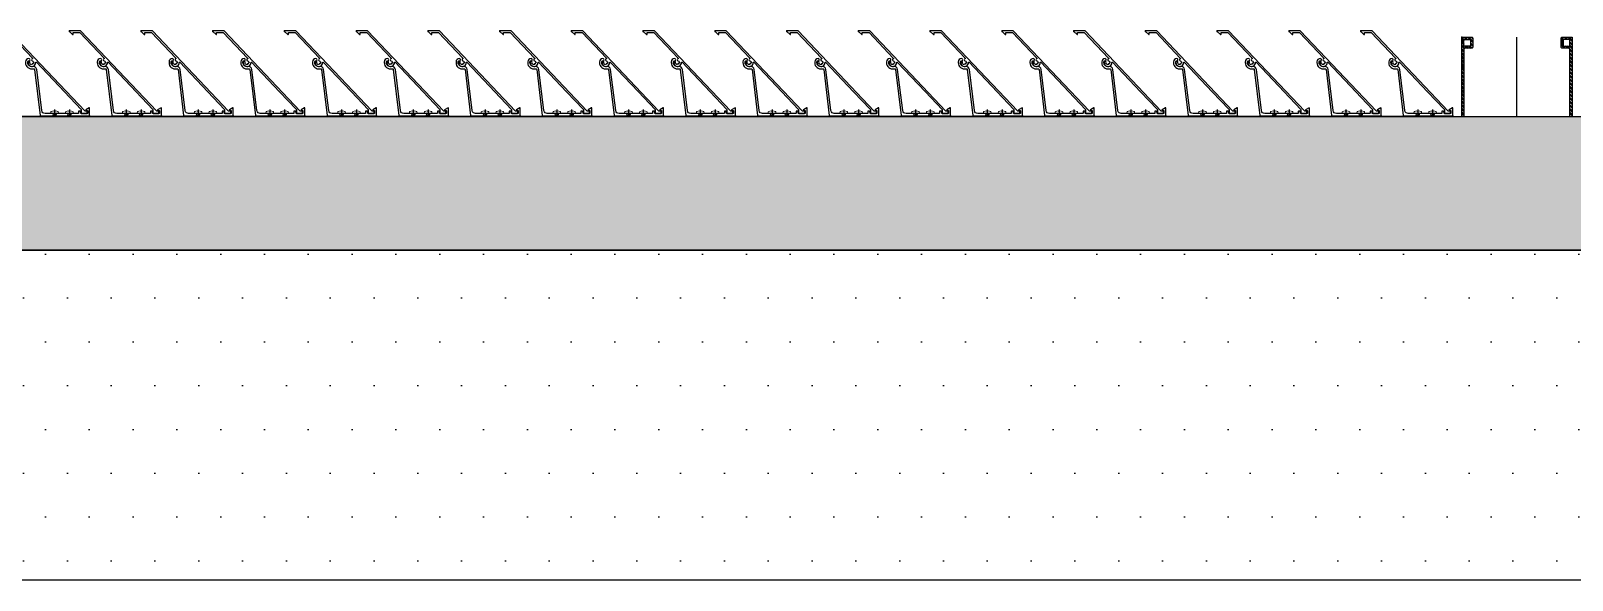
# Model space of a CAD drawing. Header units: millimetres. Extents: x 2519235 to 7246330, y 25937 to 201821.
# Drawn here: x 2743048 to 2744444, y 118410 to 118908 of the extents above; entities that cross this region are included whole.
import ezdxf
from ezdxf.enums import TextEntityAlignment as Align

# ---------------------------------------------------------------- set-up
doc = ezdxf.new("R2010")
doc.units = ezdxf.units.MM
doc.set_wipeout_variables(frame=1)
for name, pattern in [('CENTER', [50.8, 31.75, -6.35, 6.35, -6.35]), ('DXK_LINE_DOT2', [3.9198, 1.9599, -1.9599]), ('HIDDEN', [0.375, 0.25, -0.125]), ('HIDDEN2', [4.7625, 3.175, -1.5875]), ('TA_GL_005.00000', [13.75, 5, -1.25, 1.25, -1.25, 5])]:
    doc.linetypes.add(name, pattern=pattern)
for name, color, linetype in [('000 - 0_SYM_DWG_GRID-BUBBLE_MAIN_COLOR_1', 7, 'Continuous'), ('000 - 0_SYM_DWG_GRIDLINE_MAIN_COLOR_251', 7, 'Continuous'), ('000 - STRUCTURE_STEEL_ACCESORIES_MAIN_COLOR_2', 7, 'Continuous'), ('000 - STRUCTURE_STEEL_ACCESORIES_WIPEOUT_', 7, 'Continuous'), ('010 - ASPG_ACCESSORIES_HATCH_', 7, 'Continuous'), ('010 - ASPG_ACCESSORIES_MAIN_COLOR_1', 7, 'Continuous'), ('010 - ASPG_ACCESSORIES_SUB_COLOR_1', 7, 'Continuous'), ('010 - ASPG_ACCESSORIES_SUB_COLOR_2', 7, 'Continuous'), ('010 - ASPG_ACCESSORIES_SYMBOL_', 7, 'Continuous'), ('010 - ASPG_ACCESSORIES_WIPEOUT_', 7, 'Continuous'), ('010 - ASPG_EXTR_DEF_SUB', 7, 'Continuous'), ('010 - ASPG_EXTR_MAIN_COLOR_2', 7, 'Continuous'), ('010 - ASPG_FASTERN_DEF_SUB', 7, 'Continuous'), ('010 - ASPG_FASTERN_MAIN_COLOR_1', 7, 'Continuous'), ('010 - ASPG_FASTERN_SUB_COLOR_2', 7, 'Continuous'), ('010 - ASPG_FASTERN_SUB_COLOR_3', 7, 'Continuous'), ('010 - ASPG_FLASHING_HATCH_', 7, 'Continuous'), ('010 - ASPG_FLASHING_MAIN_COLOR_2', 7, 'Continuous'), ('010 - ASPG_FLASHING_MAIN_COLOR_4', 7, 'Continuous'), ('010 - ASPG_FLASHING_WIPEOUT_', 7, 'Continuous'), ('010 - ASPG_FRAMING_CUT_COLOR_4', 7, 'Continuous'), ('010 - ASPG_FRAMING_DEF_SUB', 7, 'Continuous'), ('010 - ASPG_FRAMING_HATCH_', 7, 'Continuous'), ('010 - ASPG_FRAMING_MAIN_COLOR_2', 7, 'Continuous'), ('010 - ASPG_FRAMING_SUB_COLOR_2', 7, 'Continuous'), ('010 - ASPG_FRAMING_WIPEOUT_', 7, 'Continuous'), ('_BOLT-M10', 7, 'Continuous'), ('_C-SC', 7, 'Continuous'), ('_Hatch', 7, 'Continuous'), ('_LOUVER-SB', 7, 'Continuous'), ('BOLT & SCREW', 7, 'Continuous'), ('Center Line', 7, 'CENTER'), ('Xref-PLAN-106.940$0$_Beam', 7, 'Continuous')]:
    doc.layers.add(name, color=color, linetype=linetype)
doc.layers.add('12-GRID', color=7, linetype='CENTER', lineweight=13)
doc.layers.add('SCREW', color=7, linetype='Continuous', lineweight=5)
doc.styles.add('Arial', font='arial.ttf', dxfattribs={"height": 300})
doc.styles.add('TA', font='', dxfattribs={"height": 4.5})
doc.styles.get('TA').set_extended_font_data('Cordia New')
pattern_1 = [(45, (68845973.911, -106253.634), (-4.0411152545, 4.0411152545), []), (45, (68845976.6053, -106253.634), (-4.0411152545, 4.0411152545), [])]

# ---------------------------------------------------------------- blocks, each defined once
blk = doc.blocks.new('_PP-LOUVER')
at = {"layer": '_Hatch'}
h = blk.add_hatch(dxfattribs=at)
h.set_pattern_fill('STEEL', scale=1.5)
h.set_pattern_definition([(45, (-1941.0177, -2436.031), (-3.367596, 3.367596), []), (45, (-1941.0177, -2433.6497), (-3.367596, 3.367596), [])])
h.paths.add_polyline_path([(3, 67), (3, 3, 0.414214), (13, -7), (50, -7), (50, -15), (-50, -15), (-50, -7), (-13, -7, 0.414214), (-3, 3), (-3, 67, 0.414214), (-13, 77), (-50, 77), (-50, 85), (50, 85), (50, 77), (13, 77, 0.414214)])
at = {"color": 7, "linetype": 'Continuous'}
for p, q in [((70, 135), (-70, 135)), ((-70, 135), (-70, -25)), ((70, 135), (70, -25))]:
    blk.add_line(p, q, dxfattribs=at)
at = {"color": 7, "linetype": 'DXK_LINE_DOT2'}
for p, q in [((-70, 135), (-70, -25)), ((70, 135), (-70, 135)), ((70, -25), (70, 135))]:
    blk.add_line(p, q, dxfattribs=at)
at = {"color": 7, "linetype": 'HIDDEN2'}
for p, q in [((-70, -25), (-70, -65)), ((70, -65), (70, -25)), ((-70, -30.1), (-70, -65)), ((70, -30.1), (70, -65)), ((-70, -65), (70, -65)), ((-70, -65), (70, -65))]:
    blk.add_line(p, q, dxfattribs=at)
at = {"color": 7}
blk.add_lwpolyline([(-50, 85), (50, 85), (50, 77), (13, 77, 0.414214), (3, 67), (3, 3, 0.414214), (13, -7), (50, -7), (50, -15), (-50, -15), (-50, -7), (-13, -7, 0.414214), (-3, 3), (-3, 67, 0.414214), (-13, 77), (-50, 77)], format="xyb", close=True, dxfattribs=at)
for points in [[(63, 60), (3, 60), (3, 10), (63, 10)], [(63, 60), (8, 60), (8, 10), (63, 10)]]:
    blk.add_lwpolyline(points, close=True, dxfattribs=at)
at = {"layer": '_BOLT-M10', "color": 7}
for p, q in [((0, 128.1), (0, 101.9)), ((-11.7, 115), (11.7, 115)), ((3, 42), (-3, 42)), ((8, 42), (3, 42)), ((16, 35), (-10, 35)), ((3, 28), (-3, 28)), ((8, 28), (3, 28))]:
    blk.add_line(p, q, dxfattribs=at)
blk.add_lwpolyline([(-8, 110.4), (0, 105.8), (8, 110.4), (8, 119.6), (0, 124.2), (-8, 119.6)], close=True, dxfattribs=at)
for radius in [10, 6.93]:
    blk.add_circle((0, 115), radius, dxfattribs=at)
at = {"layer": 'Defpoints', "color": 7}
for p, q in [((6.4, -6.4), (-6.4, 6.4)), ((-6.4, -6.4), (6.4, 6.4))]:
    blk.add_line(p, q, dxfattribs=at)
at = {"layer": 'Defpoints', "color": 7, "linetype": 'HIDDEN2'}
for p, q in [((0, -58.1), (0, -31.9)), ((-11.7, -45), (11.7, -45))]:
    blk.add_line(p, q, dxfattribs=at)
blk.add_lwpolyline([(-8, -40.4), (0, -35.8), (8, -40.4), (8, -49.6), (0, -54.2), (-8, -49.6)], close=True, dxfattribs=at)
for radius in [10, 6.93]:
    blk.add_circle((0, -45), radius, dxfattribs=at)
blk = doc.blocks.new('*U361')
at = {"color": 7}
for p, q in [((269.7, -25), (-5689.9, -25)), ((-5689.9, -30.1), (269.7, -30.1)), ((-5689.9, -35.4), (269.7, -35.4)), ((-5689.9, -134.5), (269.7, -134.5)), ((-5689.9, -139.6), (269.7, -139.6)), ((-5689.9, -144.9), (269.7, -144.9))]:
    blk.add_line(p, q, dxfattribs=at)
blk = doc.blocks.new('Xref-PLAN-106.940')
at = {"layer": 'Xref-PLAN-106.940$0$_Beam', "color": 7}
for p, q in [((142654.2, 23258.4), (145669.2, 23258.4)), ((142654.2, 22958.4), (145669.2, 22958.4))]:
    blk.add_line(p, q, dxfattribs=at)
blk = doc.blocks.new('*U1098')
at = {"layer": '000 - 0_SYM_DWG_GRIDLINE_MAIN_COLOR_251', "color": 7, "linetype": 'ByBlock', "ltscale": 5}
blk.add_line((2, 0), (-866, 0), dxfattribs=at)
at = {"color": 7, "style": 'TA', "flags": 1}
blk.add_attdef('LOCATION', (6, -6), '', height=4.5, rotation=270, dxfattribs=at)
at = {"layer": '000 - 0_SYM_DWG_GRID-BUBBLE_MAIN_COLOR_1', "color": 7, "style": 'Arial'}
blk.add_attdef('GRID-HEAD', text='', height=4, rotation=180, dxfattribs=at).set_placement((22, 0), align=Align.MIDDLE_CENTER)
blk = doc.blocks.new('W-1-PP17-ENT1_REV02_20260415-161303_PP17_ENT1_MAIN_DIMS_PL')
at = {"layer": '000 - 0_SYM_DWG_GRIDLINE_MAIN_COLOR_251', "color": 7, "linetype": 'TA_GL_005.00000', "xscale": 50, "yscale": 50, "zscale": 50, "rotation": 180}
blk.add_blockref('*U1098', (-18300, 0), dxfattribs=at)
blk = doc.blocks.new('A$C6d15e31b')
at = {"color": 7}
for name, p in [('W-1-PP17-ENT1_REV02_20260415-161303_PP17_ENT1_MAIN_DIMS_PL', (0, 0)), ('Xref-PLAN-106.940', (-135619.3, -23258.4))]:
    blk.add_blockref(name, p, dxfattribs=at)
at = {"layer": '_C-SC', "color": 7, "rotation": 180}
blk.add_blockref('_PP-LOUVER', (9750, -149.9), dxfattribs=at)
at = {"layer": '_LOUVER-SB', "color": 7, "rotation": 180}
blk.add_blockref('*U361', (4334.8, -149.9), dxfattribs=at)
blk = doc.blocks.new('*U1097')
at = {"layer": '000 - 0_SYM_DWG_GRIDLINE_MAIN_COLOR_251', "color": 7, "linetype": 'ByBlock', "ltscale": 5}
blk.add_line((10, 0), (-265.695, 0), dxfattribs=at)
at = {"color": 7, "style": 'TA', "flags": 1}
blk.add_attdef('LOCATION', (6, -6), '', height=4.5, rotation=270, dxfattribs=at)
blk = doc.blocks.new('*U2952')
at = {"layer": '12-GRID', "color": 7, "linetype": 'CENTER'}
for p, q in [((0, -6.2), (0, 2.2)), ((-4.2, -2), (4.2, -2))]:
    blk.add_line(p, q, dxfattribs=at)
at = {"layer": 'BOLT & SCREW', "color": 7}
for p, q in [((-0.6, -1.8), (-1.8, -1.6)), ((-0.6, -2.2), (-1.8, -2.4)), ((-0.5, -1.8), (-0.9, -1.6)), ((-0.5, -2.2), (-0.9, -2.4)), ((-0.2, -1.4), (-0.4, -0.2)), ((-0.2, -1.5), (-0.4, -1.1)), ((-0.2, -2.5), (-0.4, -2.9)), ((-0.2, -2.6), (-0.4, -3.8)), ((0.2, -1.4), (0.4, -0.2)), ((0.2, -1.5), (0.4, -1.1)), ((0.4, -2.9), (0.2, -2.5)), ((0.2, -2.6), (0.4, -3.8)), ((0.5, -1.8), (0.9, -1.6)), ((0.5, -2.2), (0.9, -2.4)), ((0.6, -1.8), (1.8, -1.6)), ((0.6, -2.2), (1.8, -2.4))]:
    blk.add_line(p, q, dxfattribs=at)
for points in [[(-1.8, -1.6), (-0.9, -1.6, 0.414214), (-0.4, -1.1), (-0.4, -0.2), (0.4, -0.2), (0.4, -1.1, 0.414214), (0.9, -1.6), (1.8, -1.6), (1.8, -2.4), (0.9, -2.4, 0.414214), (0.4, -2.9), (0.4, -3.8), (-0.4, -3.8), (-0.4, -2.9, 0.414214), (-0.9, -2.4), (-1.8, -2.4)], [(0.2, -2.5, -0.414214), (0.5, -2.2), (0.6, -2.2), (0.6, -1.8), (0.5, -1.8, -0.414214), (0.2, -1.5), (0.2, -1.4), (-0.2, -1.4), (-0.2, -1.5, -0.414214), (-0.5, -1.8), (-0.6, -1.8), (-0.6, -2.2), (-0.5, -2.2, -0.414214), (-0.2, -2.5), (-0.2, -2.6), (0.2, -2.6)]]:
    blk.add_lwpolyline(points, format="xyb", close=True, dxfattribs=at)
blk.add_circle((0, -2), 3.5, dxfattribs=at)
blk = doc.blocks.new('000_ASPG_TYP_FILES_20260218-010703_FRAME_EXTR_')
at = {"layer": '010 - ASPG_FRAMING_HATCH_'}
h = blk.add_hatch(dxfattribs=at)
h.set_pattern_fill('ANSI32', scale=0.1, angle=180)
edge = h.paths.add_edge_path()
edge.add_line((2, 16), (2, 2))
edge.add_line((2, 2), (39.7, 2))
edge.add_arc((39.7, 1.7), 0.3, 0, 90, ccw=False)
edge.add_line((40, 1.7), (40, 0.3))
edge.add_arc((39.7, 0.3), 0.3, -90, 0, ccw=False)
edge.add_line((39.7, 0), (0.3, 0))
edge.add_arc((0.3, 0.3), 0.3, 180, 270, ccw=False)
edge.add_line((0, 0.3), (0, 17.7))
edge.add_arc((0.3, 17.7), 0.3, 90, 180, ccw=False)
edge.add_line((0.3, 18), (22.6, 18))
edge.add_arc((22.6, 18.5), 0.5, 270, 380.2095)
edge.add_arc((26.2, 19.8), 3.35, 182.0638, 200.2095, ccw=False)
edge.add_arc((23.6, 19.7), 0.76, 2.0638, 182.0638, ccw=False)
edge.add_arc((26.2, 19.8), 1.83, 182.0638, 447.9362)
edge.add_arc((26.3, 22.4), 0.76, 87.9362, 267.9362, ccw=False)
edge.add_arc((26.2, 19.8), 3.35, 69.7905, 87.9362, ccw=False)
edge.add_arc((27.5, 23.4), 0.5, 249.7905, 360)
edge.add_line((28, 23.4), (28, 26.7))
edge.add_line((28, 26.7), (28.5, 27.2))
edge.add_line((28.5, 27.2), (28, 27.7))
edge.add_line((28, 27.7), (28, 38.6))
edge.add_line((28, 38.6), (28.5, 39.1))
edge.add_line((28.5, 39.1), (28, 39.6))
edge.add_line((28, 39.6), (28, 42.9))
edge.add_arc((27.5, 42.9), 0.5, 0, 110.2095)
edge.add_arc((26.2, 46.5), 3.35, 272.0638, 290.2095, ccw=False)
edge.add_arc((26.3, 43.9), 0.76, 92.0638, 272.0638, ccw=False)
edge.add_arc((26.2, 46.5), 1.83, 272.0638, 537.9362)
edge.add_arc((23.6, 46.6), 0.76, 177.9362, 357.9362, ccw=False)
edge.add_arc((26.2, 46.5), 3.35, 159.7905, 177.9362, ccw=False)
edge.add_arc((22.6, 47.8), 0.5, 339.7905, 450)
edge.add_line((22.6, 48.3), (0.3, 48.3))
edge.add_arc((0.3, 48.6), 0.3, 180, 270, ccw=False)
edge.add_line((0, 48.6), (0, 60))
edge.add_arc((0.3, 60), 0.3, 90, 180, ccw=False)
edge.add_line((0.3, 60.3), (5, 60.3))
edge.add_line((5, 60.3), (5, 65))
edge.add_arc((5.3, 65), 0.3, 90, 180, ccw=False)
edge.add_line((5.3, 65.3), (30, 65.3))
edge.add_line((30, 65.3), (30, 63.6))
edge.add_arc((29.7, 63.6), 0.3, -90, 0, ccw=False)
edge.add_line((29.7, 63.3), (7.3, 63.3))
edge.add_arc((7.3, 63), 0.3, 90, 180)
edge.add_line((7, 63), (7, 58.3))
edge.add_line((7, 58.3), (2.3, 58.3))
edge.add_arc((2.3, 58), 0.3, 90, 180)
edge.add_line((2, 58), (2, 50.6))
edge.add_arc((2.3, 50.6), 0.3, 180, 270)
edge.add_line((2.3, 50.3), (29.7, 50.3))
edge.add_arc((29.7, 50), 0.3, 0, 90, ccw=False)
edge.add_line((30, 50), (30, 26.7))
edge.add_line((30, 26.7), (30, 16.3))
edge.add_arc((29.7, 16.3), 0.3, -90, 0, ccw=False)
edge.add_line((29.7, 16), (2, 16))
at = {"layer": '010 - ASPG_FRAMING_CUT_COLOR_4', "color": 7}
blk.add_lwpolyline([(2, 16), (2, 2), (39.7, 2, -0.414214), (40, 1.7), (40, 0.3, -0.414214), (39.7, 0), (0.3, 0, -0.414214), (0, 0.3), (0, 17.7, -0.414214), (0.3, 18), (22.6, 18, 0.52173), (23, 18.7, -0.079342), (22.8, 19.7, -1), (24.3, 19.8, 2.296346), (26.2, 21.7, -1), (26.3, 23.2, -0.079342), (27.3, 23, 0.52173), (28, 23.4), (28, 26.7), (28.5, 27.2), (28, 27.7), (28, 38.6), (28.5, 39.1), (28, 39.6), (28, 42.9, 0.52173), (27.3, 43.3, -0.079342), (26.3, 43.1, -1), (26.2, 44.6, 2.296346), (24.3, 46.5, -1), (22.8, 46.6, -0.079342), (23, 47.6, 0.52173), (22.6, 48.3), (0.3, 48.3, -0.414214), (0, 48.6), (0, 60, -0.414214), (0.3, 60.3), (5, 60.3), (5, 65, -0.414214), (5.3, 65.3), (30, 65.3), (30, 63.6, -0.414214), (29.7, 63.3), (7.3, 63.3, 0.414214), (7, 63), (7, 58.3), (2.3, 58.3, 0.414214), (2, 58), (2, 50.6, 0.414214), (2.3, 50.3), (29.7, 50.3, -0.414214), (30, 50), (30, 26.7), (30, 16.3, -0.414214), (29.7, 16)], format="xyb", close=True, dxfattribs=at)
at = {"color": 7}
for p in [(26.2, 48.5), (26.2, 21.8)]:
    blk.add_blockref('*U2952', p, dxfattribs=at)
blk = doc.blocks.new('PZG35-9D5')
at = {"layer": 'Center Line', "color": 7}
blk.add_line((0, 3.7), (0, -10.5), dxfattribs=at)
at = {"layer": 'SCREW', "color": 7}
for p, q in [((-1.4, 0), (-1.4, -1.1)), ((1.4, 0), (1.4, -0.6)), ((-1.9, -1.4), (1.9, -0.9)), ((-1.9, -1.4), (-1.4, -1.1)), ((-1.9, -1.4), (-1.4, -1.7)), ((-1.9, -2.7), (1.9, -2.2)), ((-1.9, -2.7), (-1.4, -2.4)), ((-1.9, -2.7), (-1.4, -3)), ((-1.9, -4), (-1.4, -3.7)), ((-1.9, -4), (-1, -3.9)), ((-1.9, -4), (-1.4, -4.3)), ((-1.4, -1.1), (1.4, -0.6)), ((-1.4, -1.7), (1.4, -1.2)), ((-1.4, -1.7), (-1.4, -2.4)), ((-1.4, -2.4), (1.4, -1.9)), ((-1.4, -3), (1.4, -2.5)), ((-1.4, -3), (-1.4, -3.7)), ((-1.4, -3.7), (-0.8, -3.6)), ((-1.4, -4.3), (-1.4, -8.1)), ((-1.4, -4.3), (-1.2, -4.3)), ((0, -9.5), (-1.4, -8.1)), ((0, -9.5), (1.4, -8.1)), ((0.6, -3.3), (1.4, -3.2)), ((0.7, -3.7), (1.9, -3.5)), ((0.7, -3.9), (1.4, -3.8)), ((0.7, -4.6), (1.4, -4.5)), ((0.7, -5), (1.9, -4.8)), ((0.7, -5.2), (1.4, -5.1)), ((1.9, -0.9), (1.4, -0.6)), ((1.9, -0.9), (1.4, -1.2)), ((1.4, -1.2), (1.4, -1.9)), ((1.9, -2.2), (1.4, -1.9)), ((1.9, -2.2), (1.4, -2.5)), ((1.4, -2.5), (1.4, -3.2)), ((1.9, -3.5), (1.4, -3.2)), ((1.9, -3.5), (1.4, -3.8)), ((1.4, -3.8), (1.4, -4.5)), ((1.9, -4.8), (1.4, -4.5)), ((1.9, -4.8), (1.4, -5.1)), ((1.4, -5.1), (1.4, -8.1))]:
    blk.add_line(p, q, dxfattribs=at)
blk.add_lwpolyline([(0, -9.5), (0.7, -5.2), (0.7, -3.6, 0.417657), (0.4, -3.3, 0.108102), (-0.8, -3.6), (-1.4, -4.7)], format="xyb", dxfattribs=at)
blk = doc.blocks.new('*U2951')
at = {"layer": 'SCREW', "color": 7}
blk.add_lwpolyline([(3, 1.8, 0.09906), (0.8, 2.5), (0.8, 2.3), (-0.8, 2.3), (-0.8, 2.5, 0.09906), (-3, 1.8, 0.266588), (-3.5, 1), (-3.5, 0.2, 0.414214), (-3.3, 0), (3.3, 0, 0.414214), (3.5, 0.2), (3.5, 1, 0.266588)], format="xyb", close=True, dxfattribs=at)
blk.add_blockref('PZG35-9D5', (0, 0), dxfattribs=at)
blk = doc.blocks.new('*U2950')
at = {"color": 7}
blk.add_point((0, 0), dxfattribs=at)
at = {"layer": '010 - ASPG_ACCESSORIES_MAIN_COLOR_1', "color": 7}
blk.add_lwpolyline([(-39.7, -0.6, 0.414214), (-40, -0.9), (-40, -7.4, 0.57735), (-39.7, -7.6), (-36.6, -5.8, 0.767327), (-36.8, -5.3), (-37.9, -5.3, -0.414214), (-38.2, -5), (-38.2, -2.8, -0.414214), (-38, -2.6), (-32.2, -2.6, -0.388879), (-32, -2.8), (-31.8, -4.3, 0.388879), (-31.3, -4.8), (-30.3, -4.8, 0.414214), (-30, -4.5), (-30, -2.9, -0.414214), (-29.7, -2.6), (0.4, -2.6, -0.378969), (3.4, -5.2), (8, -42.5, 0.446593), (11.6, -45.1, -0.489802), (16.1, -48.7), (16.1, -49.4, -0.18248), (15.8, -50, -0.267949), (15.3, -50.2, 1.122115), (15.1, -52.3, 0.405004), (18.1, -49.4), (18.1, -48.7, 0.489805), (11.2, -43.1, -0.446597), (9.9, -42.3), (4.9, -0.8, 0.364176), (4.6, -0.6)], format="xyb", close=True, dxfattribs=at)
at = {"layer": '010 - ASPG_EXTR_DEF_SUB', "color": 7}
for p in [(-40, -0.5), (43.4, -76.9), (43.4, -77.5)]:
    blk.add_point(p, dxfattribs=at)
at = {"layer": '010 - ASPG_EXTR_MAIN_COLOR_2', "color": 7}
blk.add_lwpolyline([(11.4, -48.2), (11.5, -47.4), (12.2, -47.6), (12.3, -46.8, -0.535538), (14.2, -49.2, 0.991572), (15.7, -49.6, 1.157025), (8.8, -48.8, -0.688558), (8.3, -49), (-17.1, -22.2), (-32.3, -6.1), (-32.3, -2.9, 0.414312), (-32.6, -2.6), (-37.5, -2.6, 0.414116), (-37.8, -2.9), (-37.8, -4.3, 0.414214), (-37.5, -4.6), (-36, -4.6, -0.205895), (-35.8, -4.7), (33.2, -77.5), (43.1, -77.5, 0.668179), (43.4, -77), (40.5, -74.2, 0.668179), (40, -74.4), (40, -76), (33.9, -76), (11.9, -52.8, -0.558354), (12.1, -52, 0.766275), (12, -50.4, -0.438583), (10.7, -48.1)], format="xyb", close=True, dxfattribs=at)
at = {"layer": 'SCREW', "color": 7, "rotation": 180}
for p in [(-21.6, -2.5), (-8.2, -2.5)]:
    blk.add_blockref('*U2951', p, dxfattribs=at)
blk = doc.blocks.new('000_ASPG_TYP_FILES_FRAMING_EXTR_BREAKLINE_TYPE_2')
at = {"layer": '010 - ASPG_FRAMING_HATCH_', "transparency": 33554585}
h = blk.add_hatch(dxfattribs=at)
h.set_pattern_fill('ANSI32', scale=0.25)
h.paths.add_polyline_path([(131, 91, 0.414214), (132, 90), (140, 90, 0.414214), (141, 91), (141, 100), (2, 100), (2, 125), (0, 125), (0, 99, 0.414214), (1, 98), (63, 98, -0.414214), (64, 97), (64, 3, -0.414214), (63, 2), (0, 2), (0, 0), (141, 0), (141, 9, 0.414214), (140, 10), (132, 10, 0.414214), (131, 9), (131, 3, -0.414214), (130, 2), (67, 2, -0.414214), (66, 3), (66, 97, -0.414214), (67, 98), (130, 98, -0.414214), (131, 97)])
h.paths.add_polyline_path([(133, 92), (133, 98), (139, 98), (139, 92)], flags=16)
h.paths.add_polyline_path([(133, 8), (139, 8), (139, 2), (133, 2)], flags=16)
at = {"layer": '010 - ASPG_FRAMING_HATCH_'}
h = blk.add_hatch(dxfattribs=at)
h.set_pattern_fill('ANSI37', scale=0.595498, angle=-90)
h.set_pattern_definition([(315, (1257419.4929, -519971.6224), (1.3369313545, 1.3369313545), []), (45, (1257419.4929, -519971.6224), (-1.3369313545, 1.3369313545), [])])
edge = h.paths.add_edge_path()
edge.add_ellipse((57.8, 105), major_axis=(0, -5), ratio=0.644482, start_angle=0, end_angle=180)
edge.add_line((57.8, 110), (62, 110))
edge.add_arc((62, 110.3), 0.3, -90, 0)
edge.add_line((62.3, 110.3), (62.3, 111))
edge.add_line((62.3, 111), (61.8, 111.5))
edge.add_line((61.8, 111.5), (62.3, 112))
edge.add_line((62.3, 112), (61.8, 112.5))
edge.add_line((61.8, 112.5), (62.3, 113))
edge.add_line((62.3, 113), (61.8, 113.5))
edge.add_line((61.8, 113.5), (62.3, 114))
edge.add_line((62.3, 114), (62.3, 115))
edge.add_line((62.3, 115), (63.3, 115))
edge.add_line((63.3, 115), (63.8, 115.5))
edge.add_line((63.8, 115.5), (64.3, 115))
edge.add_line((64.3, 115), (64.8, 115.5))
edge.add_line((64.8, 115.5), (65.3, 115))
edge.add_line((65.3, 115), (65.8, 115.5))
edge.add_line((65.8, 115.5), (66.3, 115))
edge.add_line((66.3, 115), (67, 115))
edge.add_arc((67, 115.3), 0.3, -90, 0)
edge.add_line((67.3, 115.3), (67.3, 110))
edge.add_arc((77.2, 105), 11.1, 153.2037, 206.7963)
edge.add_line((67.3, 100), (57.8, 100))
h = blk.add_hatch(dxfattribs=at)
h.set_pattern_fill('ANSI37', scale=0.595498, angle=-90)
h.set_pattern_definition([(315, (1257419.1929, -519973.9224), (1.3369313545, 1.3369313545), []), (45, (1257419.1929, -519973.9224), (-1.3369313545, 1.3369313545), [])])
edge = h.paths.add_edge_path()
edge.add_ellipse((11.5, 105), major_axis=(0, -5), ratio=0.644482, start_angle=180, end_angle=360, ccw=False)
edge.add_line((11.5, 110), (2, 110))
edge.add_arc((-7.9, 105), 11.1, -26.7963, 26.7963, ccw=False)
edge.add_line((2, 100), (11.5, 100))
h = blk.add_hatch(dxfattribs=at)
h.set_pattern_fill('HONEY', scale=0.238199, angle=-90)
h.set_pattern_definition([(270, (1257419.4425, -519993.9224), (0.65495992507, -1.1344238721), [0.7562825814, -1.5125651628]), (30, (1257419.4425, -519993.9224), (0.65495992936, 1.1344238696), [0.7562825814, -1.5125651628]), (330, (1257419.4425, -519993.9224), (1.30991985442, -2.48e-09), [-1.5125651628, 0.7562825814])])
edge = h.paths.add_edge_path()
edge.add_ellipse((11.8, 105), major_axis=(0, -5), ratio=0.644482, start_angle=0, end_angle=360, ccw=False)
h = blk.add_hatch(dxfattribs=at)
h.set_pattern_fill('HONEY', scale=0.238199, angle=-90)
h.set_pattern_definition([(270, (1257419.24324, -519991.6224), (0.65495992507, -1.1344238721), [0.7562825814, -1.5125651628]), (30, (1257419.24324, -519991.6224), (0.65495992936, 1.1344238696), [0.7562825814, -1.5125651628]), (330, (1257419.24324, -519991.6224), (1.30991985442, -2.48e-09), [-1.5125651628, 0.7562825814])])
edge = h.paths.add_edge_path()
edge.add_ellipse((57.5, 105), major_axis=(0, -5), ratio=0.644482, start_angle=0, end_angle=360)
at = {"color": 7}
blk.add_point((141, 100), dxfattribs=at)
at = {"layer": '010 - ASPG_FRAMING_CUT_COLOR_4', "color": 7}
blk.add_lwpolyline([(0, 0), (0, 2), (63, 2, 0.414214), (64, 3), (64, 97, 0.414214), (63, 98), (1, 98, -0.414214), (0, 99), (0, 125), (2, 125), (2, 100), (141, 100), (141, 91, -0.414214), (140, 90), (132, 90, -0.414214), (131, 91), (131, 97, 0.414214), (130, 98), (67, 98, 0.414214), (66, 97), (66, 3, 0.414214), (67, 2), (130, 2, 0.414214), (131, 3), (131, 9, -0.414214), (132, 10), (140, 10, -0.414214), (141, 9), (141, 0)], format="xyb", close=True, dxfattribs=at)
for points in [[(139, 98), (139, 92), (133, 92), (133, 98)], [(139, 2), (139, 8), (133, 8), (133, 2)]]:
    blk.add_lwpolyline(points, close=True, dxfattribs=at)
at = {"layer": '010 - ASPG_FRAMING_DEF_SUB', "color": 7, "transparency": 33554457}
blk.add_line((0, 50), (141, 50), dxfattribs=at)
for points in [[(54.3, 100), (67.3, 100), (67.3, 115.5), (54.3, 115.5)], [(2, 100), (15, 100), (15, 110), (2, 110)]]:
    blk.add_lwpolyline(points, close=True, dxfattribs=at)
at = {"layer": '010 - ASPG_FRAMING_SUB_COLOR_2', "color": 7}
for points in [[(57.5, 100), (67.3, 100, -0.238199), (67.3, 110), (67.3, 115.3, -0.414214), (67, 115), (66.3, 115), (65.8, 115.5), (65.3, 115), (64.8, 115.5), (64.3, 115), (63.8, 115.5), (63.3, 115), (62.3, 115), (62.3, 114), (61.8, 113.5), (62.3, 113), (61.8, 112.5), (62.3, 112), (61.8, 111.5), (62.3, 111), (62.3, 110.3, -0.414214), (62, 110), (57.5, 110)], [(11.8, 100), (2, 100, 0.238199), (2, 110), (11.8, 110)]]:
    blk.add_lwpolyline(points, format="xyb", dxfattribs=at)
at = {"layer": '010 - ASPG_FRAMING_SUB_COLOR_2', "color": 7, "extrusion": (0, 0, -1)}
blk.add_ellipse((11.8, 105), major_axis=(0, -5), ratio=0.644482, dxfattribs=at)
at = {"layer": '010 - ASPG_FRAMING_SUB_COLOR_2', "color": 7}
blk.add_ellipse((57.5, 105), major_axis=(0, -5), ratio=0.644482, dxfattribs=at)
blk = doc.blocks.new('*U1125')
at = {"color": 7}
blk.add_wipeout([(1390, 4), (60, 4), (60, 69.3), (1390, 69.3)], dxfattribs=at).dxf.layer = '010 - ASPG_FRAMING_WIPEOUT_'
at = {"layer": '010 - ASPG_FRAMING_MAIN_COLOR_2', "color": 7}
blk.add_lwpolyline([(1360, 69.3), (90, 69.3), (90, 6), (1360, 6)], close=True, dxfattribs=at)
at = {"layer": '010 - ASPG_FRAMING_SUB_COLOR_2', "color": 7}
for points in [[(1390, 4), (60, 4), (60, 69.3), (1390, 69.3)], [(60, 2), (60, 4), (1390, 4), (1390, 2)]]:
    blk.add_lwpolyline(points, close=True, dxfattribs=at)
at = {"color": 7}
for name, p, rotation in [('*U2950', (117, 69.3), 180), ('*U2950', (182, 69.3), 180), ('*U2950', (247, 69.3), 180), ('*U2950', (312, 69.3), 180), ('*U2950', (377, 69.3), 180), ('*U2950', (442, 69.3), 180), ('*U2950', (507, 69.3), 180), ('*U2950', (572, 69.3), 180), ('*U2950', (637, 69.3), 180), ('*U2950', (702, 69.3), 180), ('*U2950', (767, 69.3), 180), ('*U2950', (832, 69.3), 180), ('*U2950', (897, 69.3), 180), ('*U2950', (962, 69.3), 180), ('*U2950', (1027, 69.3), 180), ('*U2950', (1092, 69.3), 180), ('*U2950', (1157, 69.3), 180), ('*U2950', (1222, 69.3), 180), ('*U2950', (1287, 69.3), 180), ('*U2950', (1352, 69.3), 180), ('000_ASPG_TYP_FILES_FRAMING_EXTR_BREAKLINE_TYPE_2', (1500, 0), 89.99999999999999)]:
    blk.add_blockref(name, p, dxfattribs=dict(at, rotation=rotation))
at = {"color": 7, "xscale": -1}
blk.add_blockref('000_ASPG_TYP_FILES_20260218-010703_FRAME_EXTR_', (1390, 4), dxfattribs=at)
blk = doc.blocks.new('W-1-PP17-ENT1_REV02_20260416-153151_PP17_ENT1_ASPG_MAIN_UPPL')
at = {"color": 7}
blk.add_blockref('*U1125', (8400, 48), dxfattribs=at)
blk = doc.blocks.new('*U3382')
at = {"layer": '010 - ASPG_ACCESSORIES_SUB_COLOR_2', "color": 7}
for p, q in [((-2.1, -1.5), (-2.1, 0)), ((2.1, -1), (2.1, 0)), ((-2.7, -1.9), (2.7, -1.4)), ((-2.7, -1.9), (-2.1, -1.5)), ((-2.7, -1.9), (-2.1, -2.3)), ((-2.7, -3.7), (2.7, -3.2)), ((-2.7, -3.7), (-2.1, -3.3)), ((-2.7, -3.7), (-2.1, -4.1)), ((-2.7, -5.5), (2.7, -5)), ((-2.7, -5.5), (2.7, -5)), ((-2.7, -5.5), (-2.1, -5.1)), ((-2.7, -5.5), (-2.1, -5.1)), ((-2.7, -5.5), (-2.1, -5.9)), ((-2.7, -5.5), (-2.1, -5.9)), ((-2.7, -7.3), (2.7, -6.8)), ((-2.7, -7.3), (-2.1, -6.9)), ((-2.7, -7.3), (-2.1, -7.7)), ((-2.7, -9.1), (-2.1, -8.7)), ((-2.7, -9.1), (-1.6, -9)), ((-2.7, -9.1), (-2.1, -9.5)), ((-2.7, -10.9), (-2.1, -10.5)), ((-2.7, -10.9), (-1.8, -10.8)), ((-2.7, -10.9), (-2.1, -11.3)), ((-2.1, -1.5), (2.1, -1)), ((-2.1, -2.3), (2.1, -1.8)), ((-2.1, -3.3), (-2.1, -2.3)), ((-2.1, -3.3), (2.1, -2.8)), ((-2.1, -4.1), (2.1, -3.6)), ((-2.1, -5.1), (-2.1, -4.1)), ((-2.1, -5.1), (2.1, -4.6)), ((-2.1, -5.1), (2.1, -4.6)), ((-2.1, -5.9), (2.1, -5.4)), ((-2.1, -5.9), (2.1, -5.4)), ((-2.1, -6.9), (-2.1, -5.9)), ((-2.1, -6.9), (-2.1, -5.9)), ((-2.1, -6.9), (2.1, -6.4)), ((-2.1, -7.7), (2.1, -7.2)), ((-2.1, -8.7), (-2.1, -7.7)), ((-2.1, -8.7), (-1.1, -8.6)), ((-2.1, -9.5), (-1.6, -9.4)), ((-2.1, -10.5), (-2.1, -9.5)), ((-2.1, -10.5), (-1.8, -10.5)), ((-2.1, -11.3), (-1.9, -11.2)), ((-2.1, -12.4), (-2.1, -11.3)), ((-2.1, -12.4), (-2.1, -15.6)), ((0.4, -8.4), (2.1, -8.2)), ((0.7, -8.8), (2.7, -8.6)), ((0.7, -9.1), (2.1, -9)), ((0.7, -10.2), (2.1, -10)), ((0.7, -10.6), (2.7, -10.4)), ((0.7, -10.9), (2.1, -10.8)), ((2.7, -1.4), (2.1, -1)), ((2.7, -1.4), (2.1, -1.8)), ((2.1, -2.8), (2.1, -1.8)), ((2.7, -3.2), (2.1, -2.8)), ((2.7, -3.2), (2.1, -3.6)), ((2.1, -4.6), (2.1, -3.6)), ((2.7, -5), (2.1, -4.6)), ((2.7, -5), (2.1, -4.6)), ((2.7, -5), (2.1, -5.4)), ((2.7, -5), (2.1, -5.4)), ((2.1, -6.4), (2.1, -5.4)), ((2.1, -6.4), (2.1, -5.4)), ((2.7, -6.8), (2.1, -6.4)), ((2.7, -6.8), (2.1, -7.2)), ((2.1, -8.2), (2.1, -7.2)), ((2.7, -8.6), (2.1, -8.2)), ((2.7, -8.6), (2.1, -9)), ((2.1, -10), (2.1, -9)), ((2.7, -10.4), (2.1, -10)), ((2.7, -10.4), (2.1, -10.8)), ((2.1, -10.8), (2.1, -15.6)), ((0, -17.2), (-2.1, -15.6)), ((0, -17.2), (2.1, -15.6))]:
    blk.add_line(p, q, dxfattribs=at)
blk.add_lwpolyline([(0, -17.2), (0.7, -11.5), (0.7, -8.7, 0.417657), (0.4, -8.4, 0.070993), (-1.5, -8.7), (-2.1, -12.4)], format="xyb", dxfattribs=at)
at = {"layer": '010 - ASPG_ACCESSORIES_SYMBOL_', "color": 7, "linetype": 'CENTER'}
blk.add_line((0, 6.1), (0, -18.2), dxfattribs=at)
at = {"layer": '010 - ASPG_FASTERN_MAIN_COLOR_1', "color": 7}
for p, q in [((-5.5, 0.5), (-5.5, 0)), ((5.5, 0), (-5.5, 0)), ((-5.2, 0.9), (-4.2, 1.2)), ((5.2, 0.9), (-5.2, 0.9)), ((-4.2, 5), (-4.2, 1.2)), ((4.2, 1.2), (-4.2, 1.2)), ((3.1, 5.5), (-3.1, 5.5)), ((-2.6, 0.9), (-2.1, 1.2)), ((-2.1, 5), (-2.1, 1.2)), ((2.1, 5), (2.1, 1.2)), ((2.4, 0.9), (2.1, 1.2)), ((4.2, 5), (4.2, 1.2)), ((5.2, 0.9), (4.2, 1.2)), ((5.5, 0.5), (5.5, 0))]:
    blk.add_line(p, q, dxfattribs=at)
for centre, radius, start, end in [((-5.2, 0.5), 0.3, 90, 180), ((-3.1, 3.9), 1.56, 48.0171, 131.9829), ((0, -0.2), 5.63, 68.2799, 111.7201), ((3.1, 3.9), 1.56, 48.0171, 131.9829), ((5.2, 0.5), 0.3, 0, 90)]:
    blk.add_arc(centre, radius, start, end, dxfattribs=at)
blk = doc.blocks.new('G$C7D677D58')
at = {"layer": '010 - ASPG_FASTERN_MAIN_COLOR_1'}
h = blk.add_hatch(dxfattribs=at)
h.set_pattern_fill('ANSI35', scale=0.02, angle=280.6768, style=0)
h.set_pattern_definition([(145.676841, (67.453535, -13.0942606), (0.00281929957, 0.00412935224), []), (145.676841, (67.4500606, -13.0949156), (0.00281929957, 0.00412935224), [0.00625, -0.00125, 0, -0.00125])])
h.paths.add_polyline_path([(0.0299, 0.0155), (0.0245, 0.0155), (0.0245, 0.0006), (0.0299, 0.0006)])
at = {"layer": '010 - ASPG_FASTERN_DEF_SUB', "color": 7, "ltscale": 0.1}
blk.add_line((0.0383, 0.008), (0, 0.008, 0), dxfattribs=at)
at = {"layer": '010 - ASPG_FASTERN_MAIN_COLOR_1', "color": 7}
for p, q in [((0.0125, 0.0149, 0), (0.0077, 0.0149, 0)), ((0.0133, 0, 0), (0.0133, 0.016, 0)), ((0.0133, 0.016, 0), (0.0145, 0.016, 0)), ((0.0145, 0.016, 0), (0.0145, 0, 0)), ((0.0299, 0), (0.0299, 0.016)), ((0.0299, 0.016), (0.0311, 0.016)), ((0.0311, 0.016), (0.0311, 0)), ((0.0311, 0.0011), (0.0311, 0.0149)), ((0.0359, 0.0149), (0.0311, 0.0149)), ((0.0024, 0.012, 0), (0.0016, 0.0112, 0)), ((0.0016, 0.0048, 0), (0.0016, 0.0112, 0)), ((0.0069, 0.0112, 0), (0.0016, 0.0112, 0)), ((0.0069, 0.0048, 0), (0.0016, 0.0048, 0)), ((0.0024, 0.004, 0), (0.0016, 0.0048, 0)), ((0.0069, 0.012, 0), (0.0024, 0.012, 0)), ((0.0069, 0.004, 0), (0.0024, 0.004, 0)), ((0.0069, 0.0028, 0), (0.0069, 0.0132, 0)), ((0.0125, 0.0115, 0), (0.0077, 0.0115, 0)), ((0.0125, 0.0045, 0), (0.0077, 0.0045, 0)), ((0.0125, 0.0011, 0), (0.0077, 0.0011, 0)), ((0.0133, 0.0028, 0), (0.0133, 0.0132, 0)), ((0.0145, 0, 0), (0.0133, 0, 0)), ((0.0311, 0), (0.0299, 0)), ((0.0359, 0.0115), (0.0311, 0.0115)), ((0.0359, 0.0045), (0.0311, 0.0045)), ((0.0359, 0.0011), (0.0311, 0.0011)), ((0.0367, 0.0028), (0.0367, 0.0132))]:
    blk.add_line(p, q, dxfattribs=at)
at = {"layer": '010 - ASPG_FASTERN_MAIN_COLOR_1', "color": 7, "elevation": 0}
for points in [[(0.0077, 0.0149, 0.46188), (0.0077, 0.0115, 0.23094), (0.0077, 0.0045, 0.46188), (0.0077, 0.0011)], [(0.0125, 0.0149, -0.46188), (0.0125, 0.0115, -0.23094), (0.0125, 0.0045, -0.46188), (0.0125, 0.0011)], [(0.0359, 0.0149, -0.46188), (0.0359, 0.0115, -0.23094), (0.0359, 0.0045, -0.46188), (0.0359, 0.0011)]]:
    blk.add_lwpolyline(points, format="xyb", dxfattribs=at)
at = {"layer": '010 - ASPG_FASTERN_MAIN_COLOR_1', "color": 7}
blk.add_lwpolyline([(0.0299, 0.0155), (0.0245, 0.0155), (0.0245, 0.0006), (0.0299, 0.0006)], close=True, dxfattribs=at)
at = {"layer": '010 - ASPG_FASTERN_SUB_COLOR_2', "color": 7, "linetype": 'HIDDEN'}
for p, q in [((0.0299, 0.012), (0.0145, 0.012, 0)), ((0.0299, 0.0112), (0.0145, 0.0112, 0)), ((0.0299, 0.0048), (0.0145, 0.0048, 0)), ((0.0299, 0.004), (0.0145, 0.004, 0))]:
    blk.add_line(p, q, dxfattribs=at)
blk = doc.blocks.new('010 - ASPG_ACCESSORIES_BRACKET_FOR_FRAME_TYPE-1_CUT-VIEW')
at = {"color": 7}
blk.add_wipeout([(0, 25), (0, 0), (40, 0), (40, 3), (3, 3), (3, 25)], dxfattribs=at).dxf.layer = '010 - ASPG_ACCESSORIES_WIPEOUT_'
at = {"layer": '010 - ASPG_ACCESSORIES_HATCH_'}
h = blk.add_hatch(dxfattribs=at)
h.set_pattern_fill('ANSI32', scale=0.03)
h.set_pattern_definition(pattern_1)
h.paths.add_polyline_path([(1.5, 16.1), (1.1, 16.7), (0.7, 16.1), (0, 16.1), (0, 25), (3, 25), (3, 16.1)])
h = blk.add_hatch(dxfattribs=at)
h.set_pattern_fill('ANSI32', scale=0.03)
h.set_pattern_definition(pattern_1)
h.paths.add_polyline_path([(0, 0), (0, 11.8), (0.2, 11.9), (1.2, 11.9), (1.6, 11.3), (2, 11.9), (3, 11.9), (3, 3), (19.7, 3), (19.7, 0)])
h = blk.add_hatch(dxfattribs=at)
h.set_pattern_fill('ANSI32', scale=0.03)
h.set_pattern_definition(pattern_1)
h.paths.add_polyline_path([(28.7, 0), (28.7, 3), (40, 3), (40, 0)])
at = {"layer": '010 - ASPG_ACCESSORIES_MAIN_COLOR_1', "color": 7}
blk.add_lwpolyline([(0, 25), (0, 0), (40, 0), (40, 3), (3, 3), (3, 25)], close=True, dxfattribs=at)
at = {"layer": '010 - ASPG_ACCESSORIES_SUB_COLOR_1', "color": 7}
for points in [[(1.5, 16.1), (1.1, 16.7), (0.7, 16.1), (0, 16.1), (0, 25), (3, 25), (3, 16.1)], [(0, 0), (0, 11.8), (0.2, 11.9), (1.2, 11.9), (1.6, 11.3), (2, 11.9), (3, 11.9), (3, 3), (19.7, 3), (19.7, 0)], [(28.7, 0), (28.7, 3), (40, 3), (40, 0)]]:
    blk.add_lwpolyline(points, close=True, dxfattribs=at)
blk = doc.blocks.new('G$CF155826C')
at = {"layer": '010 - ASPG_FASTERN_DEF_SUB', "color": 7, "ltscale": 0.1}
blk.add_line((0, 0.008), (0.0383, 0.008, 0), dxfattribs=at)
at = {"layer": '010 - ASPG_FASTERN_MAIN_COLOR_1', "color": 7}
for p, q in [((0.0024, 0.0149), (0.0072, 0.0149)), ((0.0072, 0.016), (0.0072, 0)), ((0.0084, 0.016), (0.0072, 0.016)), ((0.0072, 0.0011), (0.0072, 0.0149)), ((0.0084, 0), (0.0084, 0.016)), ((0.0238, 0.016, 0), (0.0238, 0, 0)), ((0.025, 0.016, 0), (0.0238, 0.016, 0)), ((0.025, 0, 0), (0.025, 0.016, 0)), ((0.0258, 0.0149, 0), (0.0306, 0.0149, 0)), ((0.0016, 0.0028), (0.0016, 0.0132)), ((0.0024, 0.0115), (0.0072, 0.0115)), ((0.0024, 0.0045), (0.0072, 0.0045)), ((0.0024, 0.0011), (0.0072, 0.0011)), ((0.0072, 0), (0.0084, 0)), ((0.0238, 0, 0), (0.025, 0, 0)), ((0.025, 0.0028, 0), (0.025, 0.0132, 0)), ((0.0258, 0.0115, 0), (0.0306, 0.0115, 0)), ((0.0258, 0.0045, 0), (0.0306, 0.0045, 0)), ((0.0258, 0.0011, 0), (0.0306, 0.0011, 0)), ((0.0314, 0.0028, 0), (0.0314, 0.0132, 0)), ((0.0314, 0.012, 0), (0.0359, 0.012, 0)), ((0.0314, 0.0112, 0), (0.0367, 0.0112, 0)), ((0.0314, 0.0048, 0), (0.0367, 0.0048, 0)), ((0.0314, 0.004, 0), (0.0359, 0.004, 0)), ((0.0359, 0.012, 0), (0.0367, 0.0112, 0)), ((0.0359, 0.004, 0), (0.0367, 0.0048, 0)), ((0.0367, 0.0048, 0), (0.0367, 0.0112, 0))]:
    blk.add_line(p, q, dxfattribs=at)
at = {"layer": '010 - ASPG_FASTERN_MAIN_COLOR_1', "color": 7, "elevation": 0}
for points in [[(0.0024, 0.0149, 0.46188), (0.0024, 0.0115, 0.23094), (0.0024, 0.0045, 0.46188), (0.0024, 0.0011)], [(0.0258, 0.0149, 0.46188), (0.0258, 0.0115, 0.23094), (0.0258, 0.0045, 0.46188), (0.0258, 0.0011)], [(0.0306, 0.0149, -0.46188), (0.0306, 0.0115, -0.23094), (0.0306, 0.0045, -0.46188), (0.0306, 0.0011)]]:
    blk.add_lwpolyline(points, format="xyb", dxfattribs=at)
at = {"layer": '010 - ASPG_FASTERN_SUB_COLOR_3', "color": 7, "linetype": 'HIDDEN'}
for p, q in [((0.0084, 0.012), (0.0238, 0.012, 0)), ((0.0084, 0.0112), (0.0238, 0.0112, 0)), ((0.0084, 0.0048), (0.0238, 0.0048, 0)), ((0.0084, 0.004), (0.0238, 0.004, 0))]:
    blk.add_line(p, q, dxfattribs=at)
blk = doc.blocks.new('*U2112')
at = {"color": 7, "xscale": -1, "rotation": 270}
blk.add_blockref('*U3382', (3, 11), dxfattribs=at)
at = {"color": 7}
blk.add_wipeout([(45, 75), (45, 30), (0, 30), (0, 25), (50, 25), (50, 75)], dxfattribs=at).dxf.layer = '000 - STRUCTURE_STEEL_ACCESORIES_WIPEOUT_'
at = {"layer": '010 - ASPG_ACCESSORIES_HATCH_'}
h = blk.add_hatch(dxfattribs=at)
h.set_pattern_fill('ANSI32', scale=0.03, angle=-90)
h.set_pattern_definition([(315, (-106132.4893, -14494238.6785), (1.01027881362, 1.01027881362), []), (315, (-106132.4893, -14494239.352), (1.01027881362, 1.01027881362), [])])
h.paths.add_polyline_path([(45, 75), (45, 30), (0, 30), (0, 25), (50, 25), (50, 75)])
at = {"layer": '000 - STRUCTURE_STEEL_ACCESORIES_MAIN_COLOR_2', "color": 7}
blk.add_lwpolyline([(45, 75), (45, 30), (0, 30), (0, 25), (50, 25), (50, 75)], close=True, dxfattribs=at)
at = {"color": 7, "xscale": -1000, "yscale": 1000, "zscale": 1000}
for name, p, rotation in [('G$CF155826C', (36.6, 60.5), 180), ('G$C7D677D58', (32.2, 46.5, 0), 90)]:
    blk.add_blockref(name, p, dxfattribs=dict(at, rotation=rotation))
at = {"color": 7, "xscale": -1, "rotation": 180}
blk.add_blockref('010 - ASPG_ACCESSORIES_BRACKET_FOR_FRAME_TYPE-1_CUT-VIEW', (0, 25), dxfattribs=at)
blk = doc.blocks.new('*U2958')
at = {"color": 7}
blk.add_wipeout([(0, -52), (3000, -52), (3000, -351), (0, -351)], dxfattribs=at).dxf.layer = '010 - ASPG_FLASHING_WIPEOUT_'
at = {"layer": '010 - ASPG_FLASHING_HATCH_'}
h = blk.add_hatch(dxfattribs=at)
h.set_pattern_fill('DOTS', scale=0.5)
h.set_pattern_definition([(0, (0, 0), (19.84375, 39.6875), [0, -39.6875])])
h.paths.add_polyline_path([(0, -52), (3000, -52), (3000, -351), (0, -351)])
at = {"layer": '010 - ASPG_FLASHING_MAIN_COLOR_2', "color": 7}
blk.add_lwpolyline([(0, -52), (3000, -52), (3000, -351), (0, -351)], close=True, dxfattribs=at)
at = {"color": 7}
blk.add_wipeout([(0, 69.3), (3000, 69.3), (3000, -52), (0, -52)], dxfattribs=at).dxf.layer = '010 - ASPG_FLASHING_WIPEOUT_'
at = {"layer": '010 - ASPG_FLASHING_HATCH_'}
h = blk.add_hatch(dxfattribs=at)
h.set_pattern_fill('DOTS', scale=0.1)
h.set_pattern_definition([(0, (0, 0), (3.96875, 7.9375), [0, -7.9375])])
h.paths.add_polyline_path([(0, 69.3), (3000, 69.3), (3000, -52), (0, -52)])
at = {"layer": '010 - ASPG_FLASHING_MAIN_COLOR_4', "color": 7}
blk.add_lwpolyline([(0, 69.3), (3000, 69.3), (3000, -52), (0, -52)], close=True, dxfattribs=at)
blk = doc.blocks.new('W-1-PP17-ENT1_REV03_20260621-000232_LOPF_FLASHING')
at = {"color": 7}
blk.add_blockref('*U2958', (8400, 48), dxfattribs=at)

msp = doc.modelspace()

# ---------------------------------------------------------------- block references
at = {"color": 7}
msp.add_blockref('A$C6d15e31b', (2734544.161, 118712.942), dxfattribs=at)

# ---------------------------------------------------------------- next in the draw order: block references
at = {"color": 7, "yscale": -1, "rotation": 270}
msp.add_blockref('*U2112', (2744319.161, 118762.942), dxfattribs=at)
at = {"layer": '000 - 0_SYM_DWG_GRIDLINE_MAIN_COLOR_251', "color": 7, "linetype": 'TA_GL_005.00000', "xscale": 50, "yscale": 50, "zscale": 50}
msp.add_blockref('*U1097', (2752344.004, 118562.943), dxfattribs=at)

# ---------------------------------------------------------------- next in the draw order: block references
at = {"color": 7, "yscale": -1, "rotation": 270}
msp.add_blockref('*U2112', (2744319.161, 118762.942), dxfattribs=at)

# ---------------------------------------------------------------- next in the draw order: block references
at = {"color": 7}
msp.add_blockref('W-1-PP17-ENT1_REV02_20260416-153151_PP17_ENT1_ASPG_MAIN_UPPL', (2734544.161, 118712.942), dxfattribs=at)

# ---------------------------------------------------------------- next in the draw order: block references
msp.add_blockref('W-1-PP17-ENT1_REV03_20260621-000232_LOPF_FLASHING', (2734544.161, 118712.942), dxfattribs=at)

doc.saveas('drawing.dxf')
